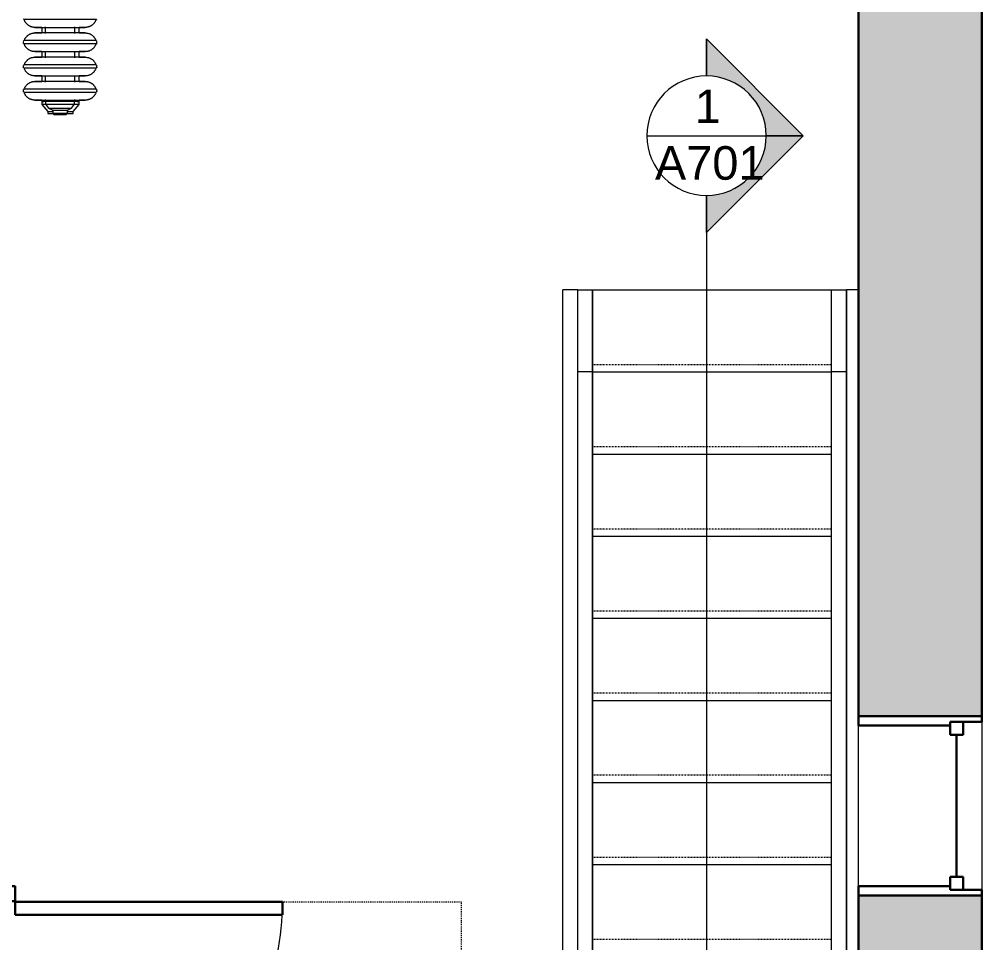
# Model space of a CAD drawing. Header units: inches. Extents: x -1176 to 1474, y -2632 to 978.
# Drawn here: x 1098.8 to 1227.7, y 392.1 to 515.8 of the extents above; entities that cross this region are included whole.
import ezdxf

# ---------------------------------------------------------------- set-up
doc = ezdxf.new("R2010")
doc.units = ezdxf.units.IN
doc.header["$MEASUREMENT"] = 0
doc.linetypes.add('Dash', pattern=[0.25, 0.125, -0.125])
doc.linetypes.add('Overhead 1_16_', pattern=[0.101562, 0.0625, -0.039062])
for name, color, linetype, lineweight in [('A-DOOR', 31, 'Continuous', 18), ('A-DOOR-FRAM', 31, 'Continuous', 30), ('A-FLOR-HRAL', 11, 'Continuous', 18), ('A-GENM', 13, 'Continuous', 18), ('A-GLAZ', 151, 'Continuous', 18), ('A-WALL', 113, 'Continuous', 18), ('A-WALL-PATT', 111, 'Continuous', 18), ('G-ANNO-SYMB', 111, 'Continuous', 9), ('S-STRS', 31, 'Continuous', 18)]:
    doc.layers.add(name, color=color, linetype=linetype, lineweight=lineweight)
doc.styles.add('Swis721 Lt BT', font='swissl.ttf', dxfattribs={"height": 4.5})

# ---------------------------------------------------------------- blocks, each defined once
blk = doc.blocks.new('Double Hung - 24_ x 48_-4891590-3rd Floor Construction')
at = {"layer": 'A-GLAZ', "color": 8, "lineweight": 30}
for p, q in [((-12, 8.25), (-11.25, 8.25)), ((-11.25, 4), (-11.25, 8.25)), ((11.25, 4), (11.25, 8.25)), ((12, 8.25), (11.25, 8.25)), ((-11.25, 5.75), (-11.25, 4)), ((-11.25, 5.75), (-9.5, 5.75)), ((-9.5, 5.75), (-9.5, 4)), ((9.5, 5.75), (9.5, 4)), ((11.25, 5.75), (9.5, 5.75)), ((11.25, 5.75), (11.25, 4)), ((-11.25, 4), (-9.5, 4)), ((-11.25, 4), (-10.75, 4)), ((-10.75, -8.25), (-10.75, 4)), ((-9.5, 4.875), (9.5, 4.875)), ((11.25, 4), (9.5, 4)), ((10.75, 4), (11.25, 4)), ((10.75, 4), (10.75, -8.25)), ((-10.75, -8.25), (-12, -8.25)), ((10.75, -8.25), (12, -8.25))]:
    blk.add_line(p, q, dxfattribs=at)
blk = doc.blocks.new('Single Flush - D13 3_ X 8_-8260079-3rd Floor Construction')
at = {"layer": 'A-DOOR', "lineweight": 30}
for p, q in [((16.16, -2.75), (17.91, -2.75)), ((16.16, -38.56), (16.16, -2.75)), ((17.91, -2.75), (17.91, -38.56)), ((17.91, -38.56), (16.16, -38.56))]:
    blk.add_line(p, q, dxfattribs=at)
at = {"layer": 'A-DOOR', "lineweight": 9}
blk.add_arc((17.91, -2.75), 35.81, 179.5, 270, dxfattribs=at)
at = {"layer": 'A-DOOR-FRAM'}
for p, q in [((-20, 3), (-20, -2.75)), ((-20, 3), (-18, 3)), ((-18, 3), (-18, -2.75)), ((18, 3), (18, -2.75)), ((18, 3), (20, 3)), ((20, 3), (20, -2.75)), ((-20, -2.75), (-18, -2.75)), ((18, -2.75), (20, -2.75))]:
    blk.add_line(p, q, dxfattribs=at)
at = {"layer": 'A-GENM', "linetype": 'Dash', "lineweight": 9}
for p, q in [((-17.91, 50.56), (-29.91, 50.56)), ((-29.91, 5.25), (-29.91, 50.56)), ((-17.91, 50.56), (17.91, 50.56)), ((-17.91, 2.75), (-17.91, 50.56)), ((17.91, 2.75), (17.91, 50.56)), ((17.87, 2.75), (17.91, 2.75)), ((-35.91, -2.75), (-35.91, -62.56)), ((17.87, -2.75), (17.91, -2.75)), ((17.91, -2.75), (17.91, -62.56)), ((-35.91, -62.56), (17.91, -62.56))]:
    blk.add_line(p, q, dxfattribs=at)
blk = doc.blocks.new('Cast_Iron_Radiator_8182 - Cast_Iron_Radiator_8182-V30-3rd Floor Construction')
at = {"layer": 'A-GENM', "lineweight": 9}
for p, q in [((-5.94, 4.85), (-5.97, 4.81)), ((-5.97, 1), (-5.97, 4.81)), ((-5.75, 4.93), (-5.79, 4.93)), ((-5.71, 4.93), (-5.75, 4.93)), ((-5.53, 4.81), (-5.56, 4.85)), ((-5.53, 1), (-5.53, 4.81)), ((-2.69, 4.85), (-2.72, 4.81)), ((-2.72, 1), (-2.72, 4.81)), ((-2.5, 4.93), (-2.54, 4.93)), ((-2.46, 4.93), (-2.5, 4.93)), ((-2.28, 4.81), (-2.31, 4.85)), ((-2.28, 1), (-2.28, 4.81)), ((0.56, 4.85), (0.53, 4.81)), ((0.53, 1), (0.53, 4.81)), ((0.75, 4.93), (0.71, 4.93)), ((0.79, 4.93), (0.75, 4.93)), ((0.97, 4.81), (0.94, 4.85)), ((0.97, 1), (0.97, 4.81)), ((3.81, 4.85), (3.78, 4.81)), ((3.78, 1), (3.78, 4.81)), ((-8.54, 1.63), (-8.79, 1.63)), ((-8.79, 1.63), (-8.79, 0.98)), ((-7.58, 2.44), (-8.54, 1.63)), ((-8.54, 1.63), (-8.54, 1.03)), ((-8.09, 1.55), (-8.33, 0.99)), ((-7.54, 1.93), (-8.09, 1.55)), ((-8.09, 1.55), (-8.09, -1.55)), ((-7.18, 2.44), (-7.58, 2.44)), ((-7.58, 1.94), (-7.58, 2.44)), ((-7.18, 1.93), (-7.54, 1.93)), ((-7.54, 1.93), (-7.54, -1.93)), ((-7, 2.44), (-7.18, 2.44)), ((-7.18, 2.29), (-7.18, 2.44)), ((-7.18, 2.3), (-7.18, 2.19)), ((-7.18, 2.01), (-7.18, 2.19)), ((-6.93, 2), (-7.18, 2)), ((-7.18, -2), (-7.18, 2)), ((-3.68, 2), (-4.59, 2)), ((-3.75, 2.44), (-4.5, 2.44)), ((-0.43, 2), (-1.32, 2)), ((-0.5, 2.44), (-1.25, 2.44)), ((2.82, 2), (1.93, 2)), ((2.75, 2.44), (2, 2.44)), ((-8.75, 0.99), (-8.93, 0.82)), ((-8.93, 0.82), (-8.93, -0.82)), ((-8.33, 0.99), (-8.75, 0.99)), ((-8.75, 0.99), (-8.75, -0.99)), ((-8.33, 0.99), (-8.33, -0.99)), ((-7, 1), (-7, -1)), ((-5.97, -1), (-5.97, 1)), ((-5.53, -1), (-5.53, 1)), ((-4.5, -1), (-4.5, 1)), ((-3.75, 1), (-3.75, -1)), ((-2.72, -1), (-2.72, 1)), ((-2.28, -1), (-2.28, 1)), ((-1.25, -1), (-1.25, 1)), ((-0.5, 1), (-0.5, -1)), ((0.53, -1), (0.53, 1)), ((0.97, -1), (0.97, 1)), ((2, -1), (2, 1)), ((2.75, 1), (2.75, -1)), ((3.78, -1), (3.78, 1)), ((-8.93, -0.82), (-8.75, -0.99)), ((-8.79, -0.96), (-8.79, -1.77)), ((-8.75, -0.99), (-8.33, -0.99)), ((-8.54, -1.01), (-8.54, -1.77)), ((-8.33, -0.99), (-8.09, -1.55)), ((-5.97, -4.81), (-5.97, -1)), ((-5.53, -4.81), (-5.53, -1)), ((-2.72, -4.81), (-2.72, -1)), ((-2.28, -4.81), (-2.28, -1)), ((0.53, -4.81), (0.53, -1)), ((0.97, -4.81), (0.97, -1)), ((3.78, -4.81), (3.78, -1)), ((-8.79, -1.77), (-8.54, -1.77)), ((-8.54, -1.77), (-7.58, -2.57)), ((-8.09, -1.55), (-7.54, -1.93)), ((-7.58, -2.57), (-7.58, -1.92)), ((-7.58, -2.57), (-7.18, -2.57)), ((-7.54, -1.93), (-7.18, -1.93)), ((-7.18, -2), (-6.93, -2)), ((-7.18, -2.29), (-7.18, -2.02)), ((-7.18, -2.3), (-7.18, -2.45)), ((-7.18, -2.55), (-7.18, -2.44)), ((-7.18, -2.56), (-7.18, -2.57)), ((-7.18, -2.56), (-7, -2.56)), ((-4.59, -2), (-3.68, -2)), ((-4.5, -2.56), (-3.75, -2.56)), ((-1.32, -2), (-0.43, -2)), ((-1.25, -2.56), (-0.5, -2.56)), ((1.93, -2), (2.82, -2)), ((2, -2.56), (2.75, -2.56)), ((-5.97, -4.81), (-5.94, -4.85)), ((-5.79, -4.93), (-5.75, -4.93)), ((-5.75, -4.93), (-5.71, -4.93)), ((-5.56, -4.85), (-5.53, -4.81)), ((-2.72, -4.81), (-2.69, -4.85)), ((-2.54, -4.93), (-2.5, -4.93)), ((-2.5, -4.93), (-2.46, -4.93)), ((-2.31, -4.85), (-2.28, -4.81)), ((0.53, -4.81), (0.56, -4.85)), ((0.71, -4.93), (0.75, -4.93)), ((0.75, -4.93), (0.79, -4.93)), ((0.94, -4.85), (0.97, -4.81)), ((3.78, -4.81), (3.81, -4.85))]:
    blk.add_line(p, q, dxfattribs=at)
at = {"layer": 'A-GENM', "lineweight": 9, "flags": 128}
for points in [[(-7, 3.38), (-7, 3.44), (-7, 3.5), (-6.99, 3.56), (-6.98, 3.62), (-6.97, 3.68), (-6.96, 3.74), (-6.94, 3.8), (-6.93, 3.85), (-6.91, 3.91), (-6.88, 3.97), (-6.86, 4.02), (-6.83, 4.08), (-6.8, 4.13), (-6.77, 4.18), (-6.74, 4.23), (-6.71, 4.28), (-6.67, 4.33), (-6.63, 4.37), (-6.59, 4.42), (-6.55, 4.46), (-6.5, 4.5), (-6.46, 4.54), (-6.41, 4.58), (-6.36, 4.61), (-6.31, 4.65), (-6.26, 4.68), (-6.21, 4.71), (-6.16, 4.73), (-6.1, 4.76), (-6.05, 4.78), (-5.99, 4.8)], [(-5.94, 4.85), (-5.94, 4.85), (-5.93, 4.86), (-5.93, 4.87), (-5.92, 4.87), (-5.92, 4.88)], [(-5.91, 4.89), (-5.9, 4.89), (-5.9, 4.9), (-5.89, 4.9), (-5.88, 4.9)], [(-5.87, 4.91), (-5.87, 4.92), (-5.86, 4.92), (-5.85, 4.92), (-5.84, 4.92), (-5.84, 4.93)], [(-5.66, 4.93), (-5.65, 4.92), (-5.65, 4.92), (-5.64, 4.92), (-5.63, 4.91), (-5.63, 4.91)], [(-5.61, 4.9), (-5.61, 4.9), (-5.6, 4.9), (-5.6, 4.89), (-5.59, 4.89)], [(-5.58, 4.88), (-5.57, 4.87), (-5.57, 4.87), (-5.57, 4.86), (-5.56, 4.85), (-5.56, 4.85)], [(-5.53, 4.81), (-5.48, 4.79), (-5.42, 4.77), (-5.36, 4.74), (-5.31, 4.72), (-5.26, 4.69), (-5.21, 4.66), (-5.16, 4.62), (-5.11, 4.59), (-5.06, 4.55), (-5.01, 4.51), (-4.97, 4.47), (-4.93, 4.43), (-4.89, 4.39), (-4.85, 4.34), (-4.81, 4.3), (-4.77, 4.25), (-4.74, 4.2), (-4.71, 4.15), (-4.68, 4.1), (-4.65, 4.04), (-4.63, 3.99), (-4.6, 3.93), (-4.58, 3.88), (-4.56, 3.82), (-4.55, 3.76), (-4.53, 3.7), (-4.52, 3.64), (-4.51, 3.58), (-4.5, 3.52), (-4.5, 3.47), (-4.5, 3.41), (-4.5, 3.38)], [(-3.75, 3.38), (-3.75, 3.44), (-3.75, 3.5), (-3.74, 3.56), (-3.73, 3.62), (-3.72, 3.68), (-3.71, 3.74), (-3.69, 3.8), (-3.68, 3.85), (-3.66, 3.91), (-3.63, 3.97), (-3.61, 4.02), (-3.58, 4.08), (-3.55, 4.13), (-3.52, 4.18), (-3.49, 4.23), (-3.46, 4.28), (-3.42, 4.33), (-3.38, 4.37), (-3.34, 4.42), (-3.3, 4.46), (-3.25, 4.5), (-3.21, 4.54), (-3.16, 4.58), (-3.11, 4.61), (-3.06, 4.65), (-3.01, 4.68), (-2.96, 4.71), (-2.91, 4.73), (-2.85, 4.76), (-2.8, 4.78), (-2.74, 4.8)], [(-2.69, 4.85), (-2.69, 4.85), (-2.68, 4.86), (-2.68, 4.87), (-2.67, 4.87), (-2.67, 4.88)], [(-2.66, 4.89), (-2.65, 4.89), (-2.65, 4.9), (-2.64, 4.9), (-2.63, 4.9)], [(-2.62, 4.91), (-2.62, 4.92), (-2.61, 4.92), (-2.6, 4.92), (-2.59, 4.92), (-2.59, 4.93)], [(-2.41, 4.93), (-2.4, 4.92), (-2.4, 4.92), (-2.39, 4.92), (-2.38, 4.91), (-2.38, 4.91)], [(-2.36, 4.9), (-2.36, 4.9), (-2.35, 4.9), (-2.35, 4.89), (-2.34, 4.89)], [(-2.33, 4.88), (-2.32, 4.87), (-2.32, 4.87), (-2.32, 4.86), (-2.31, 4.85), (-2.31, 4.85)], [(-2.28, 4.81), (-2.23, 4.79), (-2.17, 4.77), (-2.11, 4.74), (-2.06, 4.72), (-2.01, 4.69), (-1.96, 4.66), (-1.91, 4.62), (-1.86, 4.59), (-1.81, 4.55), (-1.76, 4.51), (-1.72, 4.47), (-1.68, 4.43), (-1.64, 4.39), (-1.6, 4.34), (-1.56, 4.3), (-1.52, 4.25), (-1.49, 4.2), (-1.46, 4.15), (-1.43, 4.1), (-1.4, 4.04), (-1.38, 3.99), (-1.35, 3.93), (-1.33, 3.88), (-1.31, 3.82), (-1.3, 3.76), (-1.28, 3.7), (-1.27, 3.64), (-1.26, 3.58), (-1.25, 3.52), (-1.25, 3.47), (-1.25, 3.41), (-1.25, 3.38)], [(-0.5, 3.38), (-0.5, 3.44), (-0.5, 3.5), (-0.49, 3.56), (-0.48, 3.62), (-0.47, 3.68), (-0.46, 3.74), (-0.44, 3.8), (-0.43, 3.85), (-0.41, 3.91), (-0.38, 3.97), (-0.36, 4.02), (-0.33, 4.08), (-0.3, 4.13), (-0.27, 4.18)], [(-0.27, 4.18), (-0.24, 4.23), (-0.21, 4.28), (-0.17, 4.33), (-0.13, 4.37), (-0.09, 4.42), (-0.05, 4.46), (0, 4.5), (0.04, 4.54), (0.09, 4.58), (0.14, 4.61), (0.19, 4.65), (0.24, 4.68), (0.29, 4.71), (0.34, 4.73), (0.4, 4.76), (0.45, 4.78), (0.51, 4.8)], [(0.56, 4.85), (0.56, 4.85), (0.57, 4.86), (0.57, 4.87), (0.58, 4.87), (0.58, 4.88)], [(0.59, 4.89), (0.6, 4.89), (0.6, 4.9), (0.61, 4.9), (0.62, 4.9)], [(0.63, 4.91), (0.63, 4.92), (0.64, 4.92), (0.65, 4.92), (0.66, 4.92), (0.66, 4.93)], [(0.84, 4.93), (0.85, 4.92), (0.85, 4.92), (0.86, 4.92), (0.87, 4.91), (0.87, 4.91)], [(0.89, 4.9), (0.89, 4.9), (0.9, 4.9), (0.9, 4.89), (0.91, 4.89)], [(0.92, 4.88), (0.93, 4.87), (0.93, 4.87), (0.93, 4.86), (0.94, 4.85), (0.94, 4.85)], [(0.97, 4.81), (1.02, 4.79), (1.08, 4.77), (1.14, 4.74), (1.19, 4.72), (1.24, 4.69), (1.29, 4.66), (1.34, 4.62), (1.39, 4.59), (1.44, 4.55), (1.49, 4.51), (1.53, 4.47), (1.57, 4.43), (1.61, 4.39), (1.65, 4.34), (1.69, 4.3), (1.73, 4.25), (1.76, 4.2), (1.79, 4.15), (1.82, 4.1), (1.85, 4.04), (1.87, 3.99), (1.9, 3.93), (1.92, 3.88), (1.94, 3.82), (1.95, 3.76), (1.97, 3.7), (1.98, 3.64), (1.99, 3.58), (2, 3.52), (2, 3.47), (2, 3.41), (2, 3.38)], [(2.75, 3.38), (2.75, 3.44), (2.75, 3.5), (2.76, 3.56), (2.77, 3.62), (2.78, 3.68), (2.79, 3.74), (2.81, 3.8), (2.82, 3.85), (2.84, 3.91), (2.87, 3.97), (2.89, 4.02), (2.92, 4.08), (2.95, 4.13), (2.98, 4.18), (3.01, 4.23), (3.04, 4.28), (3.08, 4.33), (3.12, 4.37), (3.16, 4.42), (3.2, 4.46), (3.25, 4.5), (3.29, 4.54), (3.34, 4.58), (3.39, 4.61), (3.44, 4.65), (3.49, 4.68), (3.54, 4.71), (3.59, 4.73), (3.65, 4.76), (3.7, 4.78), (3.76, 4.8)], [(3.81, 4.85), (3.81, 4.85), (3.82, 4.86), (3.82, 4.87), (3.83, 4.87), (3.83, 4.88)], [(-7, 2.44), (-7, 2.5), (-7, 2.57), (-7, 2.64), (-7, 2.71), (-7, 2.77), (-7, 2.84), (-7, 2.9), (-7, 2.95), (-7, 3.01), (-7, 3.06), (-7, 3.1), (-7, 3.15), (-7, 3.18), (-7, 3.22), (-7, 3.25), (-7, 3.28), (-7, 3.31), (-7, 3.33), (-7, 3.35), (-7, 3.36), (-7, 3.37), (-7, 3.38), (-7, 3.38), (-7, 3.38)], [(-7, 3.38), (-7, 3.38), (-7, 3.38), (-7, 3.37), (-7, 3.35), (-7, 3.34), (-7, 3.31), (-7, 3.29), (-7, 3.26), (-7, 3.23), (-7, 3.19), (-7, 3.16), (-7, 3.11), (-7, 3.07), (-7, 3.02), (-7, 2.97), (-7, 2.91), (-7, 2.85), (-7, 2.79), (-7, 2.73), (-7, 2.66), (-7, 2.59), (-7, 2.52), (-7, 2.44), (-7, 2.37), (-7, 2.29), (-7, 2.21), (-7, 2.12), (-7, 2.04), (-7, 1.95), (-7, 1.86), (-7, 1.77), (-7, 1.68), (-7, 1.59), (-7, 1.5), (-7, 1.41), (-7, 1.31), (-7, 1.22), (-7, 1.12), (-7, 1.03), (-7, 1)], [(-4.5, 3.38), (-4.5, 3.38), (-4.5, 3.38), (-4.5, 3.37), (-4.5, 3.35), (-4.5, 3.34), (-4.5, 3.31), (-4.5, 3.29), (-4.5, 3.26), (-4.5, 3.23), (-4.5, 3.19), (-4.5, 3.16), (-4.5, 3.11), (-4.5, 3.07), (-4.5, 3.02), (-4.5, 2.97), (-4.5, 2.91), (-4.5, 2.85), (-4.5, 2.79), (-4.5, 2.73), (-4.5, 2.66), (-4.5, 2.59), (-4.5, 2.52), (-4.5, 2.44)], [(-4.5, 1), (-4.5, 1.1), (-4.5, 1.19), (-4.5, 1.29), (-4.5, 1.38), (-4.5, 1.47), (-4.5, 1.57), (-4.5, 1.66), (-4.5, 1.75), (-4.5, 1.84), (-4.5, 1.93), (-4.5, 2.02), (-4.5, 2.1), (-4.5, 2.18), (-4.5, 2.27), (-4.5, 2.35), (-4.5, 2.42), (-4.5, 2.5), (-4.5, 2.57), (-4.5, 2.64), (-4.5, 2.71), (-4.5, 2.77), (-4.5, 2.84), (-4.5, 2.9), (-4.5, 2.95), (-4.5, 3.01), (-4.5, 3.06), (-4.5, 3.1), (-4.5, 3.15), (-4.5, 3.18), (-4.5, 3.22), (-4.5, 3.25), (-4.5, 3.28), (-4.5, 3.31), (-4.5, 3.33), (-4.5, 3.35), (-4.5, 3.36), (-4.5, 3.37), (-4.5, 3.38), (-4.5, 3.38), (-4.5, 3.38)], [(-3.75, 2.44), (-3.75, 2.5), (-3.75, 2.57), (-3.75, 2.64), (-3.75, 2.71), (-3.75, 2.77), (-3.75, 2.84), (-3.75, 2.9), (-3.75, 2.95), (-3.75, 3.01), (-3.75, 3.06), (-3.75, 3.1), (-3.75, 3.15), (-3.75, 3.18), (-3.75, 3.22), (-3.75, 3.25), (-3.75, 3.28), (-3.75, 3.31), (-3.75, 3.33), (-3.75, 3.35), (-3.75, 3.36), (-3.75, 3.37), (-3.75, 3.38), (-3.75, 3.38), (-3.75, 3.38)], [(-3.75, 3.38), (-3.75, 3.38), (-3.75, 3.38), (-3.75, 3.37), (-3.75, 3.35), (-3.75, 3.34), (-3.75, 3.31), (-3.75, 3.29), (-3.75, 3.26), (-3.75, 3.23), (-3.75, 3.19), (-3.75, 3.16), (-3.75, 3.11), (-3.75, 3.07), (-3.75, 3.02), (-3.75, 2.97), (-3.75, 2.91), (-3.75, 2.85), (-3.75, 2.79), (-3.75, 2.73), (-3.75, 2.66), (-3.75, 2.59), (-3.75, 2.52), (-3.75, 2.44), (-3.75, 2.37), (-3.75, 2.29), (-3.75, 2.21), (-3.75, 2.12), (-3.75, 2.04), (-3.75, 1.95), (-3.75, 1.86), (-3.75, 1.77), (-3.75, 1.68), (-3.75, 1.59), (-3.75, 1.5), (-3.75, 1.41), (-3.75, 1.31), (-3.75, 1.22), (-3.75, 1.12), (-3.75, 1.03), (-3.75, 1)], [(-1.25, 3.38), (-1.25, 3.38), (-1.25, 3.38), (-1.25, 3.37), (-1.25, 3.35), (-1.25, 3.34), (-1.25, 3.31), (-1.25, 3.29), (-1.25, 3.26), (-1.25, 3.23), (-1.25, 3.19), (-1.25, 3.16), (-1.25, 3.11), (-1.25, 3.07), (-1.25, 3.02), (-1.25, 2.97), (-1.25, 2.91), (-1.25, 2.85), (-1.25, 2.79), (-1.25, 2.73), (-1.25, 2.66), (-1.25, 2.59), (-1.25, 2.52), (-1.25, 2.44)], [(-1.25, 1), (-1.25, 1.1), (-1.25, 1.19), (-1.25, 1.29), (-1.25, 1.38), (-1.25, 1.47), (-1.25, 1.57), (-1.25, 1.66), (-1.25, 1.75), (-1.25, 1.84), (-1.25, 1.93), (-1.25, 2.02), (-1.25, 2.1), (-1.25, 2.18), (-1.25, 2.27), (-1.25, 2.35), (-1.25, 2.42), (-1.25, 2.5), (-1.25, 2.57), (-1.25, 2.64), (-1.25, 2.71), (-1.25, 2.77), (-1.25, 2.84), (-1.25, 2.9), (-1.25, 2.95), (-1.25, 3.01), (-1.25, 3.06), (-1.25, 3.1), (-1.25, 3.15), (-1.25, 3.18), (-1.25, 3.22), (-1.25, 3.25), (-1.25, 3.28), (-1.25, 3.31), (-1.25, 3.33), (-1.25, 3.35), (-1.25, 3.36), (-1.25, 3.37), (-1.25, 3.38), (-1.25, 3.38), (-1.25, 3.38)], [(-0.5, 2.44), (-0.5, 2.5), (-0.5, 2.57), (-0.5, 2.64), (-0.5, 2.71), (-0.5, 2.77), (-0.5, 2.84), (-0.5, 2.9), (-0.5, 2.95), (-0.5, 3.01), (-0.5, 3.06), (-0.5, 3.1), (-0.5, 3.15), (-0.5, 3.18), (-0.5, 3.22), (-0.5, 3.25), (-0.5, 3.28), (-0.5, 3.31), (-0.5, 3.33), (-0.5, 3.35), (-0.5, 3.36), (-0.5, 3.37), (-0.5, 3.38), (-0.5, 3.38), (-0.5, 3.38)], [(-0.5, 3.38), (-0.5, 3.38), (-0.5, 3.38), (-0.5, 3.37), (-0.5, 3.35), (-0.5, 3.34), (-0.5, 3.31), (-0.5, 3.29), (-0.5, 3.26), (-0.5, 3.23), (-0.5, 3.19), (-0.5, 3.16), (-0.5, 3.11), (-0.5, 3.07), (-0.5, 3.02), (-0.5, 2.97), (-0.5, 2.91), (-0.5, 2.85), (-0.5, 2.79), (-0.5, 2.73), (-0.5, 2.66), (-0.5, 2.59), (-0.5, 2.52), (-0.5, 2.44), (-0.5, 2.37), (-0.5, 2.29), (-0.5, 2.21), (-0.5, 2.12), (-0.5, 2.04), (-0.5, 1.95), (-0.5, 1.86), (-0.5, 1.77), (-0.5, 1.68), (-0.5, 1.59), (-0.5, 1.5), (-0.5, 1.41), (-0.5, 1.31), (-0.5, 1.22), (-0.5, 1.12), (-0.5, 1.03), (-0.5, 1)], [(2, 3.38), (2, 3.38), (2, 3.38), (2, 3.37), (2, 3.35), (2, 3.34), (2, 3.31), (2, 3.29), (2, 3.26), (2, 3.23), (2, 3.19), (2, 3.16), (2, 3.11), (2, 3.07), (2, 3.02), (2, 2.97), (2, 2.91), (2, 2.85), (2, 2.79), (2, 2.73), (2, 2.66), (2, 2.59), (2, 2.52), (2, 2.44)], [(2, 1), (2, 1.1), (2, 1.19), (2, 1.29), (2, 1.38), (2, 1.47), (2, 1.57), (2, 1.66), (2, 1.75), (2, 1.84), (2, 1.93), (2, 2.02), (2, 2.1), (2, 2.18), (2, 2.27), (2, 2.35), (2, 2.42), (2, 2.5), (2, 2.57), (2, 2.64), (2, 2.71), (2, 2.77), (2, 2.84), (2, 2.9), (2, 2.95), (2, 3.01), (2, 3.06), (2, 3.1), (2, 3.15), (2, 3.18), (2, 3.22), (2, 3.25), (2, 3.28), (2, 3.31), (2, 3.33), (2, 3.35), (2, 3.36), (2, 3.37), (2, 3.38), (2, 3.38), (2, 3.38)], [(2.75, 2.44), (2.75, 2.5), (2.75, 2.57), (2.75, 2.64), (2.75, 2.71), (2.75, 2.77), (2.75, 2.84), (2.75, 2.9), (2.75, 2.95), (2.75, 3.01), (2.75, 3.06), (2.75, 3.1), (2.75, 3.15), (2.75, 3.18), (2.75, 3.22), (2.75, 3.25), (2.75, 3.28), (2.75, 3.31), (2.75, 3.33), (2.75, 3.35), (2.75, 3.36), (2.75, 3.37), (2.75, 3.38), (2.75, 3.38), (2.75, 3.38)], [(2.75, 3.38), (2.75, 3.38), (2.75, 3.38), (2.75, 3.37), (2.75, 3.35), (2.75, 3.34), (2.75, 3.31), (2.75, 3.29), (2.75, 3.26), (2.75, 3.23), (2.75, 3.19), (2.75, 3.16), (2.75, 3.11), (2.75, 3.07), (2.75, 3.02), (2.75, 2.97), (2.75, 2.91), (2.75, 2.85), (2.75, 2.79), (2.75, 2.73), (2.75, 2.66), (2.75, 2.59), (2.75, 2.52), (2.75, 2.44), (2.75, 2.37), (2.75, 2.29), (2.75, 2.21), (2.75, 2.12), (2.75, 2.04), (2.75, 1.95), (2.75, 1.86), (2.75, 1.77), (2.75, 1.68), (2.75, 1.59), (2.75, 1.5), (2.75, 1.41), (2.75, 1.31), (2.75, 1.22), (2.75, 1.12), (2.75, 1.03), (2.75, 1)], [(-7, -1), (-7, -1.1), (-7, -1.19), (-7, -1.29), (-7, -1.38), (-7, -1.47), (-7, -1.57), (-7, -1.66), (-7, -1.75), (-7, -1.84), (-7, -1.93), (-7, -2.02), (-7, -2.1), (-7, -2.18), (-7, -2.27), (-7, -2.35), (-7, -2.42), (-7, -2.5), (-7, -2.57), (-7, -2.64), (-7, -2.71), (-7, -2.77), (-7, -2.84), (-7, -2.9), (-7, -2.95), (-7, -3.01), (-7, -3.06), (-7, -3.1), (-7, -3.15), (-7, -3.18), (-7, -3.22), (-7, -3.25), (-7, -3.28), (-7, -3.31), (-7, -3.33), (-7, -3.35), (-7, -3.36), (-7, -3.37), (-7, -3.38), (-7, -3.38), (-7, -3.38)], [(-4.5, -3.38), (-4.5, -3.38), (-4.5, -3.38), (-4.5, -3.37), (-4.5, -3.35), (-4.5, -3.34), (-4.5, -3.31), (-4.5, -3.29), (-4.5, -3.26), (-4.5, -3.23), (-4.5, -3.19), (-4.5, -3.16), (-4.5, -3.11), (-4.5, -3.07), (-4.5, -3.02), (-4.5, -2.97), (-4.5, -2.91), (-4.5, -2.85), (-4.5, -2.79), (-4.5, -2.73), (-4.5, -2.66), (-4.5, -2.59), (-4.5, -2.52), (-4.5, -2.44), (-4.5, -2.37), (-4.5, -2.29), (-4.5, -2.21), (-4.5, -2.12), (-4.5, -2.04), (-4.5, -1.95), (-4.5, -1.86), (-4.5, -1.77), (-4.5, -1.68), (-4.5, -1.59), (-4.5, -1.5), (-4.5, -1.41), (-4.5, -1.31), (-4.5, -1.22), (-4.5, -1.12), (-4.5, -1.03), (-4.5, -1)], [(-3.75, -1), (-3.75, -1.1), (-3.75, -1.19), (-3.75, -1.29), (-3.75, -1.38), (-3.75, -1.47), (-3.75, -1.57), (-3.75, -1.66), (-3.75, -1.75), (-3.75, -1.84), (-3.75, -1.93), (-3.75, -2.02), (-3.75, -2.1), (-3.75, -2.18), (-3.75, -2.27), (-3.75, -2.35), (-3.75, -2.42), (-3.75, -2.5), (-3.75, -2.57), (-3.75, -2.64), (-3.75, -2.71), (-3.75, -2.77), (-3.75, -2.84), (-3.75, -2.9), (-3.75, -2.95), (-3.75, -3.01), (-3.75, -3.06), (-3.75, -3.1), (-3.75, -3.15), (-3.75, -3.18), (-3.75, -3.22), (-3.75, -3.25), (-3.75, -3.28), (-3.75, -3.31), (-3.75, -3.33), (-3.75, -3.35), (-3.75, -3.36), (-3.75, -3.37), (-3.75, -3.38), (-3.75, -3.38), (-3.75, -3.38)], [(-1.25, -3.38), (-1.25, -3.38), (-1.25, -3.38), (-1.25, -3.37), (-1.25, -3.35), (-1.25, -3.34), (-1.25, -3.31), (-1.25, -3.29), (-1.25, -3.26), (-1.25, -3.23), (-1.25, -3.19), (-1.25, -3.16), (-1.25, -3.11), (-1.25, -3.07), (-1.25, -3.02), (-1.25, -2.97), (-1.25, -2.91), (-1.25, -2.85), (-1.25, -2.79), (-1.25, -2.73), (-1.25, -2.66), (-1.25, -2.59), (-1.25, -2.52), (-1.25, -2.44), (-1.25, -2.37), (-1.25, -2.29), (-1.25, -2.21), (-1.25, -2.12), (-1.25, -2.04), (-1.25, -1.95), (-1.25, -1.86), (-1.25, -1.77), (-1.25, -1.68), (-1.25, -1.59), (-1.25, -1.5), (-1.25, -1.41), (-1.25, -1.31), (-1.25, -1.22), (-1.25, -1.12), (-1.25, -1.03), (-1.25, -1)], [(-0.5, -1), (-0.5, -1.1), (-0.5, -1.19), (-0.5, -1.29), (-0.5, -1.38), (-0.5, -1.47), (-0.5, -1.57), (-0.5, -1.66), (-0.5, -1.75), (-0.5, -1.84), (-0.5, -1.93), (-0.5, -2.02), (-0.5, -2.1), (-0.5, -2.18), (-0.5, -2.27), (-0.5, -2.35), (-0.5, -2.42), (-0.5, -2.5), (-0.5, -2.57), (-0.5, -2.64), (-0.5, -2.71), (-0.5, -2.77), (-0.5, -2.84), (-0.5, -2.9), (-0.5, -2.95), (-0.5, -3.01), (-0.5, -3.06), (-0.5, -3.1), (-0.5, -3.15), (-0.5, -3.18), (-0.5, -3.22), (-0.5, -3.25), (-0.5, -3.28), (-0.5, -3.31), (-0.5, -3.33), (-0.5, -3.35), (-0.5, -3.36), (-0.5, -3.37), (-0.5, -3.38), (-0.5, -3.38), (-0.5, -3.38)], [(2, -3.38), (2, -3.38), (2, -3.38), (2, -3.37), (2, -3.35), (2, -3.34), (2, -3.31), (2, -3.29), (2, -3.26), (2, -3.23), (2, -3.19), (2, -3.16), (2, -3.11), (2, -3.07), (2, -3.02), (2, -2.97), (2, -2.91), (2, -2.85), (2, -2.79), (2, -2.73), (2, -2.66), (2, -2.59), (2, -2.52), (2, -2.44), (2, -2.37), (2, -2.29), (2, -2.21), (2, -2.12), (2, -2.04), (2, -1.95), (2, -1.86), (2, -1.77), (2, -1.68), (2, -1.59), (2, -1.5), (2, -1.41), (2, -1.31), (2, -1.22), (2, -1.12), (2, -1.03), (2, -1)], [(2.75, -1), (2.75, -1.1), (2.75, -1.19), (2.75, -1.29), (2.75, -1.38), (2.75, -1.47), (2.75, -1.57), (2.75, -1.66), (2.75, -1.75), (2.75, -1.84), (2.75, -1.93), (2.75, -2.02), (2.75, -2.1), (2.75, -2.18), (2.75, -2.27), (2.75, -2.35), (2.75, -2.42), (2.75, -2.5), (2.75, -2.57), (2.75, -2.64), (2.75, -2.71), (2.75, -2.77), (2.75, -2.84), (2.75, -2.9), (2.75, -2.95), (2.75, -3.01), (2.75, -3.06), (2.75, -3.1), (2.75, -3.15), (2.75, -3.18), (2.75, -3.22), (2.75, -3.25), (2.75, -3.28), (2.75, -3.31), (2.75, -3.33), (2.75, -3.35), (2.75, -3.36), (2.75, -3.37), (2.75, -3.38), (2.75, -3.38), (2.75, -3.38)], [(-7, -3.38), (-7, -3.38), (-7, -3.38), (-7, -3.37), (-7, -3.35), (-7, -3.34), (-7, -3.31), (-7, -3.29), (-7, -3.26), (-7, -3.23), (-7, -3.19), (-7, -3.16), (-7, -3.11), (-7, -3.07), (-7, -3.02), (-7, -2.97), (-7, -2.91), (-7, -2.85), (-7, -2.79), (-7, -2.73), (-7, -2.66), (-7, -2.59), (-7, -2.56)], [(-4.5, -2.57), (-4.5, -2.64), (-4.5, -2.71), (-4.5, -2.77), (-4.5, -2.84), (-4.5, -2.9), (-4.5, -2.95), (-4.5, -3.01), (-4.5, -3.06), (-4.5, -3.1), (-4.5, -3.15), (-4.5, -3.18), (-4.5, -3.22), (-4.5, -3.25), (-4.5, -3.28), (-4.5, -3.31), (-4.5, -3.33), (-4.5, -3.35), (-4.5, -3.36), (-4.5, -3.37), (-4.5, -3.38), (-4.5, -3.38), (-4.5, -3.38)], [(-3.75, -3.38), (-3.75, -3.38), (-3.75, -3.38), (-3.75, -3.37), (-3.75, -3.35), (-3.75, -3.34), (-3.75, -3.31), (-3.75, -3.29), (-3.75, -3.26), (-3.75, -3.23), (-3.75, -3.19), (-3.75, -3.16), (-3.75, -3.11), (-3.75, -3.07), (-3.75, -3.02), (-3.75, -2.97), (-3.75, -2.91), (-3.75, -2.85), (-3.75, -2.79), (-3.75, -2.73), (-3.75, -2.66), (-3.75, -2.59), (-3.75, -2.56)], [(-1.25, -2.57), (-1.25, -2.64), (-1.25, -2.71), (-1.25, -2.77), (-1.25, -2.84), (-1.25, -2.9), (-1.25, -2.95), (-1.25, -3.01), (-1.25, -3.06), (-1.25, -3.1), (-1.25, -3.15), (-1.25, -3.18), (-1.25, -3.22), (-1.25, -3.25), (-1.25, -3.28), (-1.25, -3.31), (-1.25, -3.33), (-1.25, -3.35), (-1.25, -3.36), (-1.25, -3.37), (-1.25, -3.38), (-1.25, -3.38), (-1.25, -3.38)], [(-0.5, -3.38), (-0.5, -3.38), (-0.5, -3.38), (-0.5, -3.37), (-0.5, -3.35), (-0.5, -3.34), (-0.5, -3.31), (-0.5, -3.29), (-0.5, -3.26), (-0.5, -3.23), (-0.5, -3.19), (-0.5, -3.16), (-0.5, -3.11), (-0.5, -3.07), (-0.5, -3.02), (-0.5, -2.97), (-0.5, -2.91), (-0.5, -2.85), (-0.5, -2.79), (-0.5, -2.73), (-0.5, -2.66), (-0.5, -2.59), (-0.5, -2.56)], [(2, -2.57), (2, -2.64), (2, -2.71), (2, -2.77), (2, -2.84), (2, -2.9), (2, -2.95), (2, -3.01), (2, -3.06), (2, -3.1), (2, -3.15), (2, -3.18), (2, -3.22), (2, -3.25), (2, -3.28), (2, -3.31), (2, -3.33), (2, -3.35), (2, -3.36), (2, -3.37), (2, -3.38), (2, -3.38), (2, -3.38)], [(2.75, -3.38), (2.75, -3.38), (2.75, -3.38), (2.75, -3.37), (2.75, -3.35), (2.75, -3.34), (2.75, -3.31), (2.75, -3.29), (2.75, -3.26), (2.75, -3.23), (2.75, -3.19), (2.75, -3.16), (2.75, -3.11), (2.75, -3.07), (2.75, -3.02), (2.75, -2.97), (2.75, -2.91), (2.75, -2.85), (2.75, -2.79), (2.75, -2.73), (2.75, -2.66), (2.75, -2.59), (2.75, -2.56)], [(-7, -3.52), (-7, -3.47), (-7, -3.41), (-7, -3.38)], [(-5.97, -4.81), (-6.02, -4.79), (-6.08, -4.77), (-6.14, -4.74), (-6.19, -4.72), (-6.24, -4.69), (-6.29, -4.66), (-6.34, -4.62), (-6.39, -4.59), (-6.44, -4.55), (-6.49, -4.51), (-6.53, -4.47), (-6.57, -4.43), (-6.61, -4.39), (-6.65, -4.34), (-6.69, -4.3), (-6.73, -4.25), (-6.76, -4.2), (-6.79, -4.15), (-6.82, -4.1), (-6.85, -4.04), (-6.87, -3.99), (-6.9, -3.93), (-6.92, -3.88), (-6.94, -3.82), (-6.95, -3.76), (-6.97, -3.7), (-6.98, -3.64), (-6.99, -3.58), (-7, -3.52)], [(-4.5, -3.52), (-4.51, -3.56), (-4.52, -3.62), (-4.53, -3.68), (-4.54, -3.74), (-4.56, -3.8), (-4.57, -3.85), (-4.59, -3.91), (-4.62, -3.97), (-4.64, -4.02), (-4.67, -4.08), (-4.7, -4.13), (-4.73, -4.18), (-4.76, -4.23), (-4.79, -4.28), (-4.83, -4.33), (-4.87, -4.37), (-4.91, -4.42), (-4.95, -4.46), (-5, -4.5), (-5.04, -4.54), (-5.09, -4.58), (-5.14, -4.61), (-5.19, -4.65), (-5.24, -4.68), (-5.29, -4.71), (-5.34, -4.73), (-5.4, -4.76), (-5.45, -4.78), (-5.51, -4.8)], [(-4.5, -3.38), (-4.5, -3.44), (-4.5, -3.5)], [(-3.75, -3.52), (-3.75, -3.47), (-3.75, -3.41), (-3.75, -3.38)], [(-2.72, -4.81), (-2.77, -4.79), (-2.83, -4.77), (-2.89, -4.74), (-2.94, -4.72), (-2.99, -4.69), (-3.04, -4.66), (-3.09, -4.62), (-3.14, -4.59), (-3.19, -4.55), (-3.24, -4.51), (-3.28, -4.47), (-3.32, -4.43), (-3.36, -4.39), (-3.4, -4.34), (-3.44, -4.3), (-3.48, -4.25), (-3.51, -4.2), (-3.54, -4.15), (-3.57, -4.1), (-3.6, -4.04), (-3.62, -3.99), (-3.65, -3.93), (-3.67, -3.88), (-3.69, -3.82), (-3.7, -3.76), (-3.72, -3.7), (-3.73, -3.64), (-3.74, -3.58), (-3.75, -3.52)], [(-1.25, -3.52), (-1.26, -3.56), (-1.27, -3.62), (-1.28, -3.68), (-1.29, -3.74), (-1.31, -3.8), (-1.32, -3.85), (-1.34, -3.91), (-1.37, -3.97), (-1.39, -4.02), (-1.42, -4.08), (-1.45, -4.13), (-1.48, -4.18), (-1.51, -4.23), (-1.54, -4.28), (-1.58, -4.33), (-1.62, -4.37), (-1.66, -4.42), (-1.7, -4.46)], [(-1.25, -3.38), (-1.25, -3.44), (-1.25, -3.5)], [(-0.5, -3.52), (-0.5, -3.47), (-0.5, -3.41), (-0.5, -3.38)], [(0.53, -4.81), (0.48, -4.79), (0.42, -4.77), (0.36, -4.74), (0.31, -4.72), (0.26, -4.69), (0.21, -4.66), (0.16, -4.62), (0.11, -4.59), (0.06, -4.55), (0.01, -4.51), (-0.03, -4.47), (-0.07, -4.43), (-0.11, -4.39), (-0.15, -4.34), (-0.19, -4.3), (-0.23, -4.25), (-0.26, -4.2), (-0.29, -4.15), (-0.32, -4.1), (-0.35, -4.04), (-0.37, -3.99), (-0.4, -3.93), (-0.42, -3.88), (-0.44, -3.82), (-0.45, -3.76), (-0.47, -3.7), (-0.48, -3.64), (-0.49, -3.58), (-0.5, -3.52)], [(2, -3.52), (1.99, -3.56), (1.98, -3.62), (1.97, -3.68), (1.96, -3.74), (1.94, -3.8), (1.93, -3.85), (1.91, -3.91), (1.88, -3.97), (1.86, -4.02), (1.83, -4.08), (1.8, -4.13), (1.77, -4.18), (1.74, -4.23), (1.71, -4.28), (1.67, -4.33), (1.63, -4.37), (1.59, -4.42), (1.55, -4.46), (1.5, -4.5), (1.46, -4.54), (1.41, -4.58), (1.36, -4.61), (1.31, -4.65), (1.26, -4.68), (1.21, -4.71), (1.16, -4.73), (1.1, -4.76), (1.05, -4.78), (0.99, -4.8)], [(2, -3.38), (2, -3.44), (2, -3.5)], [(2.75, -3.52), (2.75, -3.47), (2.75, -3.41), (2.75, -3.38)], [(3.78, -4.81), (3.73, -4.79), (3.67, -4.77), (3.61, -4.74), (3.56, -4.72), (3.51, -4.69), (3.46, -4.66), (3.41, -4.62), (3.36, -4.59), (3.31, -4.55), (3.26, -4.51), (3.22, -4.47), (3.18, -4.43), (3.14, -4.39), (3.1, -4.34), (3.06, -4.3), (3.02, -4.25), (2.99, -4.2), (2.96, -4.15), (2.93, -4.1), (2.9, -4.04), (2.88, -3.99), (2.85, -3.93), (2.83, -3.88), (2.81, -3.82), (2.8, -3.76), (2.78, -3.7), (2.77, -3.64), (2.76, -3.58), (2.75, -3.52)], [(-5.92, -4.88), (-5.93, -4.87), (-5.93, -4.87), (-5.93, -4.86), (-5.94, -4.85), (-5.94, -4.85)], [(-5.89, -4.9), (-5.89, -4.9), (-5.9, -4.9), (-5.9, -4.89), (-5.91, -4.89)], [(-5.84, -4.93), (-5.85, -4.92), (-5.85, -4.92), (-5.86, -4.92), (-5.87, -4.91), (-5.87, -4.91)], [(-5.63, -4.91), (-5.63, -4.92), (-5.64, -4.92), (-5.65, -4.92), (-5.66, -4.92), (-5.66, -4.93)], [(-5.59, -4.89), (-5.6, -4.89), (-5.6, -4.9), (-5.61, -4.9), (-5.62, -4.9)], [(-5.56, -4.85), (-5.56, -4.85), (-5.57, -4.86), (-5.57, -4.87), (-5.58, -4.87), (-5.58, -4.88)], [(-2.67, -4.88), (-2.68, -4.87), (-2.68, -4.87), (-2.68, -4.86), (-2.69, -4.85), (-2.69, -4.85)], [(-2.64, -4.9), (-2.64, -4.9), (-2.65, -4.9), (-2.65, -4.89), (-2.66, -4.89)], [(-2.59, -4.93), (-2.6, -4.92), (-2.6, -4.92), (-2.61, -4.92), (-2.62, -4.91), (-2.62, -4.91)], [(-2.38, -4.91), (-2.38, -4.92), (-2.39, -4.92), (-2.4, -4.92), (-2.41, -4.92), (-2.41, -4.93)], [(-2.34, -4.89), (-2.35, -4.89), (-2.35, -4.9), (-2.36, -4.9), (-2.37, -4.9)], [(-2.31, -4.85), (-2.31, -4.85), (-2.32, -4.86), (-2.32, -4.87), (-2.33, -4.87), (-2.33, -4.88)], [(-1.71, -4.47), (-1.75, -4.5), (-1.79, -4.54), (-1.84, -4.58), (-1.89, -4.61), (-1.94, -4.65), (-1.99, -4.68), (-2.04, -4.71), (-2.09, -4.73), (-2.15, -4.76), (-2.2, -4.78), (-2.26, -4.8)], [(0.58, -4.88), (0.57, -4.87), (0.57, -4.87), (0.57, -4.86), (0.56, -4.85), (0.56, -4.85)], [(0.61, -4.9), (0.61, -4.9), (0.6, -4.9), (0.6, -4.89), (0.59, -4.89)], [(0.66, -4.93), (0.65, -4.92), (0.65, -4.92), (0.64, -4.92), (0.63, -4.91), (0.63, -4.91)], [(0.87, -4.91), (0.87, -4.92), (0.86, -4.92), (0.85, -4.92), (0.84, -4.92), (0.84, -4.93)], [(0.91, -4.89), (0.9, -4.89), (0.9, -4.9), (0.89, -4.9), (0.88, -4.9)], [(0.94, -4.85), (0.94, -4.85), (0.93, -4.86), (0.93, -4.87), (0.92, -4.87), (0.92, -4.88)], [(3.83, -4.88), (3.82, -4.87), (3.82, -4.87), (3.82, -4.86), (3.81, -4.85), (3.81, -4.85)]]:
    blk.add_lwpolyline(points, dxfattribs=at)
blk = doc.blocks.new('Top Rail Type - Top Rail_Internal_-7823048-3rd Floor Construction')
at = {"layer": 'A-FLOR-HRAL', "lineweight": 9}
for p, q in [((1207.6, 479.58), (1209.6, 479.58)), ((1207.6, 468.58), (1207.6, 479.58)), ((1209.6, 479.58), (1209.6, 468.58)), ((1207.6, 378.89), (1207.6, 468.58)), ((1209.6, 468.58), (1207.6, 468.58)), ((1209.6, 468.58), (1209.6, 378.89)), ((1209.6, 321.29), (1209.6, 281.58)), ((1207.6, 281.58), (1207.6, 320.35)), ((1209.6, 281.58), (1207.6, 281.58))]:
    blk.add_line(p, q, dxfattribs=at)
blk = doc.blocks.new('Top Rail Type - Top Rail_Internal_-V47-3rd Floor Construction')
at = {"layer": 'A-FLOR-HRAL', "lineweight": 9}
for p, q in [((1207.6, 479.58), (1209.6, 479.58)), ((1207.6, 468.58), (1207.6, 479.58)), ((1209.6, 468.58), (1209.6, 479.58)), ((1207.6, 378.89), (1207.6, 468.58)), ((1209.6, 378.89), (1209.6, 468.58)), ((1209.6, 281.58), (1209.6, 321.29)), ((1207.6, 281.58), (1207.6, 320.35)), ((1207.6, 281.58), (1209.6, 281.58))]:
    blk.add_line(p, q, dxfattribs=at)
blk = doc.blocks.new('Top Rail Type - Top Rail_Internal_-7823060-3rd Floor Construction')
at = {"layer": 'A-FLOR-HRAL', "lineweight": 9}
for p, q in [((1173.6, 479.58), (1175.6, 479.58)), ((1173.6, 468.58), (1173.6, 479.58)), ((1175.6, 479.58), (1175.6, 468.58)), ((1173.6, 378.89), (1173.6, 468.58)), ((1175.6, 468.58), (1173.6, 468.58)), ((1175.6, 468.58), (1175.6, 378.89)), ((1173.6, 281.58), (1173.6, 304.5)), ((1175.6, 305.43), (1175.6, 281.58)), ((1175.6, 281.58), (1173.6, 281.58))]:
    blk.add_line(p, q, dxfattribs=at)
blk = doc.blocks.new('Top Rail Type - Top Rail_Internal_-V48-3rd Floor Construction')
at = {"layer": 'A-FLOR-HRAL', "lineweight": 9}
for p, q in [((1173.6, 479.58), (1175.6, 479.58)), ((1173.6, 468.58), (1173.6, 479.58)), ((1175.6, 468.58), (1175.6, 479.58)), ((1173.6, 378.89), (1173.6, 468.58)), ((1175.6, 378.89), (1175.6, 468.58)), ((1173.6, 281.58), (1173.6, 304.5)), ((1175.6, 281.58), (1175.6, 305.43)), ((1173.6, 281.58), (1175.6, 281.58))]:
    blk.add_line(p, q, dxfattribs=at)
blk = doc.blocks.new('Section - Section Head - Filled-1367765-3rd Floor Construction')
at = {"layer": 'G-ANNO-SYMB'}
h = blk.add_hatch(color=256, dxfattribs=at)
edge = h.paths.add_edge_path(flags=0)
edge.add_line((-0.5202, 0), (-0.25, 0.2702))
edge.add_line((-0.25, 0.2702), (-0.25, 0.1667))
edge.add_arc((-0.25, 0), 0.1667, 90, 180)
edge.add_line((-0.4167, 0), (-0.5202, 0))
h = blk.add_hatch(color=256, dxfattribs=at)
edge = h.paths.add_edge_path(flags=0)
edge.add_line((0.0202, 0), (-0.0833, 0))
edge.add_arc((-0.25, 0), 0.1667, 0, 90)
edge.add_line((-0.25, 0.1667), (-0.25, 0.2702))
edge.add_line((-0.25, 0.2702), (0.0202, 0))
for p, q in [((-0.25, 0.2702), (-0.5202, 0)), ((-0.25, 0.2702), (-0.5202, 0)), ((-0.25, 0.2702), (0.0202, 0)), ((-0.25, 0.1667), (-0.25, 0.2702)), ((0.0202, 0), (-0.25, 0.2702)), ((-0.25, 0.2702), (-0.25, 0.1667)), ((-0.5202, 0), (-0.4167, 0)), ((-0.0833, 0), (0.0202, 0)), ((-0.5202, 0), (-0.4167, 0)), ((-0.4167, 0), (-0.5202, 0)), ((0.0202, 0), (-0.0833, 0)), ((-0.0833, 0), (0.0202, 0))]:
    blk.add_line(p, q, dxfattribs=at)
for start, end in [(0, 180), (360, 180), (90, 180), (0, 90), (180, 360)]:
    blk.add_arc((-0.25, 0), 0.1667, start, end, dxfattribs=at)

msp = doc.modelspace()

# ---------------------------------------------------------------- hatches: boundary and pattern name
at = {"layer": 'A-WALL-PATT', "lineweight": 9}
h = msp.add_hatch(color=7, dxfattribs=at)
h.paths.add_polyline_path([(1211.24, 283.44), (1227.74, 283.44), (1227.74, 398.44), (1211.24, 398.44), (1211.24, 326.06)], flags=0)
h.paths.add_polyline_path([(1227.74, 422.44), (1227.74, 590.51), (1211.24, 590.51), (1211.24, 422.44)], flags=0)

# ---------------------------------------------------------------- linework, layer by layer
at = {"layer": 'A-WALL', "color": 8, "lineweight": 30}
for p, q in [((1227.74, 422.44), (1227.74, 590.51)), ((1211.24, 567.01), (1211.24, 422.44)), ((1211.24, 422.44), (1227.74, 422.44)), ((1211.24, 398.44), (1211.24, 283.44)), ((1227.74, 398.44), (1211.24, 398.44)), ((1227.74, 297.44), (1227.74, 398.44))]:
    msp.add_line(p, q, dxfattribs=at)
at = {"layer": 'A-WALL', "lineweight": 9}
for p, q in [((1211.24, 398.44), (1211.24, 422.44)), ((1227.74, 422.44), (1227.74, 398.44))]:
    msp.add_line(p, q, dxfattribs=at)
at = {"layer": 'G-ANNO-SYMB'}
for p, q in [((1182.86, 500.24), (1198.86, 500.24)), ((1190.86, 488.24), (1190.86, 173.64))]:
    msp.add_line(p, q, dxfattribs=at)
at = {"layer": 'S-STRS', "lineweight": 9}
for p, q in [((1173.6, 479.58), (1171.6, 479.58)), ((1171.6, 378.89), (1171.6, 479.58)), ((1175.6, 479.58), (1207.6, 479.58)), ((1211.24, 479.58), (1209.6, 479.58)), ((1175.6, 468.58), (1207.6, 468.58)), ((1175.6, 457.58), (1207.6, 457.58)), ((1175.6, 446.58), (1207.6, 446.58)), ((1175.6, 435.58), (1207.6, 435.58)), ((1175.6, 424.58), (1207.6, 424.58)), ((1175.6, 413.58), (1207.6, 413.58)), ((1175.6, 402.58), (1207.6, 402.58))]:
    msp.add_line(p, q, dxfattribs=at)
at = {"layer": 'S-STRS', "linetype": 'Overhead 1_16_', "lineweight": 9}
for p, q in [((1175.6, 469.58), (1207.6, 469.58)), ((1175.6, 458.58), (1207.6, 458.58)), ((1175.6, 447.58), (1207.6, 447.58)), ((1175.6, 436.58), (1207.6, 436.58)), ((1175.6, 425.58), (1207.6, 425.58)), ((1175.6, 414.58), (1207.6, 414.58)), ((1175.6, 403.58), (1207.6, 403.58)), ((1175.6, 392.58), (1207.6, 392.58))]:
    msp.add_line(p, q, dxfattribs=at)

# ---------------------------------------------------------------- block references
at = {"layer": 'A-DOOR', "rotation": 89.99999999999991}
msp.add_blockref('Single Flush - D13 3_ X 8_-8260079-3rd Floor Construction', (1095.49, 379.67), dxfattribs=at)
at = {"layer": 'A-FLOR-HRAL', "lineweight": 9}
for name in ['Top Rail Type - Top Rail_Internal_-7823060-3rd Floor Construction', 'Top Rail Type - Top Rail_Internal_-V48-3rd Floor Construction', 'Top Rail Type - Top Rail_Internal_-7823048-3rd Floor Construction', 'Top Rail Type - Top Rail_Internal_-V47-3rd Floor Construction']:
    msp.add_blockref(name, (0, 0), dxfattribs=at)
at = {"layer": 'A-GENM', "lineweight": 9, "rotation": 89.9999999999999}
msp.add_blockref('Cast_Iron_Radiator_8182 - Cast_Iron_Radiator_8182-V30-3rd Floor Construction', (1104.24, 512.01), dxfattribs=at)
at = {"layer": 'A-GLAZ', "rotation": 269.9999999999999}
msp.add_blockref('Double Hung - 24_ x 48_-4891590-3rd Floor Construction', (1219.49, 410.44), dxfattribs=at)
at = {"layer": 'G-ANNO-SYMB', "xscale": 47.99999999999997, "yscale": 47.99999999999997, "zscale": 47.99999999999997, "rotation": 269.9999999999996}
msp.add_blockref('Section - Section Head - Filled-1367765-3rd Floor Construction', (1190.86, 488.24), dxfattribs=at)

# ---------------------------------------------------------------- texts
at = {"layer": 'G-ANNO-SYMB', "char_height": 4.5, "attachment_point": 1, "style": 'Swis721 Lt BT'}
for s, insert, width in [('1', (1189.27, 506.43), 4.0905), ('A701', (1183.95, 498.84), 16.968)]:
    msp.add_mtext(s, dxfattribs=dict(at, insert=insert, width=width))

doc.saveas('drawing.dxf')
